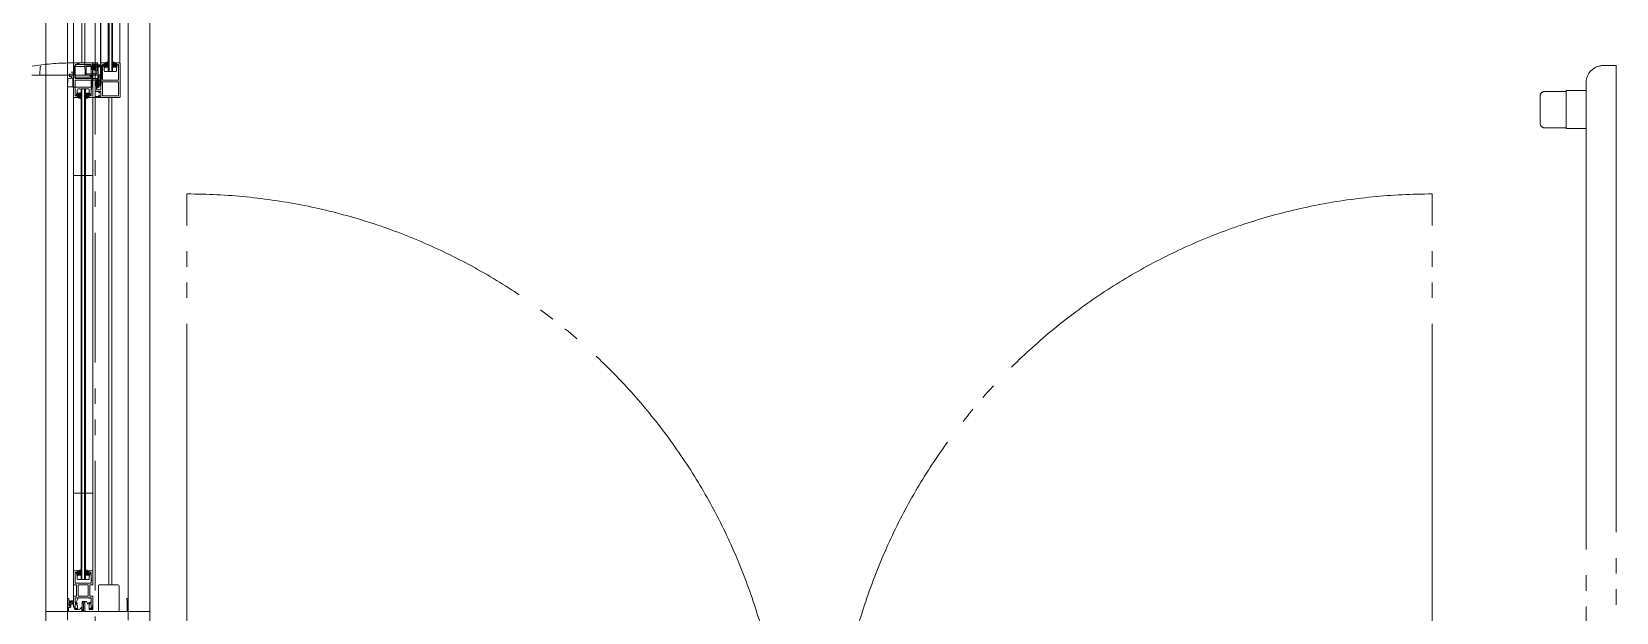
# Model space of a CAD drawing. Units: millimetres at full size. Extents: x -12803 to 120774, y -9413 to 101127.
# Drawn here: x 103526 to 105358, y 9781 to 10453 of the extents above; entities that cross this region are included whole.
import ezdxf

# ---------------------------------------------------------------- set-up
doc = ezdxf.new("R2010")
doc.units = ezdxf.units.MM
doc.header["$LTSCALE"] = 30
for name, pattern in [('CHAIN2', [12, 9, -1, 1, -1]), ('DASHED3', [4, 3, -1]), ('DOUBLE_CHAIN1', [8.8, 5, -1, 0.6, -0.6, 0.6, -1]), ('LONG_DOUBLE_CHAIN', [21.8, 18, -1, 0.6, -0.6, 0.6, -1])]:
    doc.linetypes.add(name, pattern=pattern)
doc.layers.add('0-0_NoName', color=7, linetype='Continuous')
for name, color, linetype, lineweight in [('0-E_AIHO48-厨房機器既設品', 7, 'Continuous', 15), ('2-2_間仕切り芯', 7, 'DOUBLE_CHAIN1', 15), ('2-A_建具', 7, 'Continuous', 15), ('3-2_AIHO08-壁芯', 7, 'CHAIN2', 15), ('3-7_AIHO32-厨房機器補助線', 7, 'LONG_DOUBLE_CHAIN', 15)]:
    doc.layers.add(name, color=color, linetype=linetype, lineweight=lineweight)

# ---------------------------------------------------------------- blocks, each defined once
blk = doc.blocks.new('グループ部品-732')
at = {"layer": '0-E_AIHO48-厨房機器既設品', "linetype": 'LONG_DOUBLE_CHAIN'}
for p, q in [((103705.36, 9574.41), (103705.36, 10264.79)), ((105145.36, 9574.43), (105145.34, 10264.81))]:
    blk.add_line(p, q, dxfattribs=at)
for centre, start, end in [((103705.36, 9574.41), 1.90915, 90), ((105145.36, 9574.43), 90.00128, 178.09213)]:
    blk.add_arc(centre, 690.38, start, end, dxfattribs=at)
at = {"layer": '2-2_間仕切り芯'}
blk.add_line((103599.36, 12331.79), (103599.36, 6056.41), dxfattribs=at)
at = {"layer": '2-A_建具'}
for p, q in [((103567.36, 11021.41), (103567.36, 9771.41)), ((103637.36, 9771.41), (103637.36, 11021.41)), ((103542.36, 11011.41), (103542.36, 9781.41)), ((103605.66, 11003.84), (103605.66, 10385.34)), ((103662.36, 11011.41), (103662.36, 9781.41)), ((103605.56, 10964.91), (103605.56, 10415.91)), ((103614.36, 10406.41), (103614.36, 10974.41)), ((103615.36, 10974.41), (103615.36, 10406.41)), ((103618.36, 10974.41), (103618.36, 10406.41)), ((103619.36, 10406.41), (103619.36, 10974.41)), ((103627.96, 10416.14), (103627.96, 10964.67)), ((103583.76, 10956.41), (103583.76, 10416.41)), ((103587.16, 10956.41), (103587.16, 10416.41)), ((103570.75, 10416.41), (103595.09, 10416.41)), ((103574.26, 10415.41), (103574.26, 10096.41)), ((103575.15, 10411.15), (103575.18, 10412)), ((103601.56, 10416.41), (103575.26, 10416.41)), ((103586.39, 10416.41), (103583.85, 10416.41)), ((103583.85, 10412.41), (103586.55, 10412.41)), ((103589.35, 10412.41), (103602.85, 10412.41)), ((103589.35, 10412.41), (103605.34, 10412.41)), ((103596.29, 10403.91), (103595.98, 10412.74)), ((103596.09, 10415.45), (103596.19, 10412.41)), ((103596.66, 10376.41), (103596.66, 10414.91)), ((103598.16, 10414.61), (103596.66, 10414.61)), ((103597.76, 10413.56), (103597.76, 10414.61)), ((103597.76, 10413.56), (103598.56, 10413.56)), ((103598.56, 10411.06), (103597.76, 10411.06)), ((103598.26, 10411.06), (103598.26, 10413.56)), ((103598.96, 10413.16), (103598.96, 10412.81)), ((103602.46, 10412.06), (103598.96, 10411.81)), ((103598.96, 10411.81), (103598.96, 10411.46)), ((103599.68, 10412.41), (103599.7, 10413)), ((103601.18, 10412.41), (103601.2, 10412.95)), ((103601.2, 10414.45), (103605.34, 10414.45)), ((103605.34, 10412.95), (103601.2, 10412.95)), ((103602.25, 10412.41), (103601.85, 10412.41)), ((103602.46, 10412.06), (103605.41, 10412.06)), ((103602.85, 10412.41), (103602.85, 10404.41)), ((103605.34, 10403.51), (103605.34, 10412.95)), ((103605.66, 10415.91), (103605.56, 10415.91)), ((103609.36, 10416.41), (103606.16, 10416.41)), ((103606.84, 10403.51), (103606.84, 10412.95)), ((103609.86, 10416.41), (103614.36, 10417.91)), ((103609.86, 10413.65), (103613.99, 10417.79)), ((103609.86, 10415.07), (103611.87, 10417.08)), ((103609.86, 10412.24), (103614.36, 10416.74)), ((103609.86, 10411.41), (103609.86, 10416.41)), ((103614.36, 10411.84), (103609.86, 10416.34)), ((103613.37, 10411.41), (103609.86, 10414.92)), ((103611.96, 10411.41), (103609.86, 10413.51)), ((103610.54, 10411.41), (103609.86, 10412.1)), ((103614.36, 10411.41), (103609.86, 10411.41)), ((103609.86, 10407.41), (103609.86, 10410.41)), ((103610.44, 10411.41), (103614.36, 10415.32)), ((103614.36, 10413.25), (103610.86, 10416.75)), ((103610.86, 10411.41), (103613.36, 10411.41)), ((103611.86, 10411.41), (103614.36, 10413.91)), ((103614.36, 10414.67), (103611.92, 10417.1)), ((103614.36, 10416.08), (103612.98, 10417.45)), ((103613.27, 10411.41), (103614.36, 10412.5)), ((103614.36, 10417.5), (103614.05, 10417.81)), ((103614.36, 10410.41), (103614.36, 10407.41)), ((103623.86, 10416.41), (103619.36, 10417.91)), ((103619.36, 10417.5), (103619.67, 10417.81)), ((103619.36, 10416.08), (103620.73, 10417.45)), ((103619.36, 10414.67), (103621.79, 10417.1)), ((103619.36, 10413.25), (103622.85, 10416.75)), ((103623.86, 10412.24), (103619.36, 10416.74)), ((103619.36, 10411.84), (103623.86, 10416.34)), ((103623.27, 10411.41), (103619.36, 10415.32)), ((103621.86, 10411.41), (103619.36, 10413.91)), ((103620.44, 10411.41), (103619.36, 10412.5)), ((103619.36, 10411.41), (103623.86, 10411.41)), ((103619.36, 10410.41), (103619.36, 10407.41)), ((103623.86, 10413.65), (103619.72, 10417.79)), ((103620.34, 10411.41), (103623.86, 10414.92)), ((103622.86, 10411.41), (103620.36, 10411.41)), ((103621.76, 10411.41), (103623.86, 10413.51)), ((103623.86, 10415.07), (103621.84, 10417.08)), ((103623.17, 10411.41), (103623.86, 10412.1)), ((103623.86, 10411.41), (103623.86, 10416.41)), ((103623.86, 10407.41), (103623.86, 10410.41)), ((103627.56, 10416.41), (103624.36, 10416.41)), ((103627.96, 10416.14), (103628.06, 10415.91)), ((103628.06, 10377.41), (103628.06, 10415.91)), ((103572.34, 10400.51), (103569.73, 10400.51)), ((103569.73, 10398.39), (103570.19, 10398.43)), ((103572.34, 10403.91), (103574.9, 10403.91)), ((103600.85, 10402.41), (103572.48, 10402.41)), ((103574.69, 10399.91), (103593.57, 10399.91)), ((103576.85, 10402.41), (103575.3, 10402.64)), ((103600.85, 10402.41), (103576.55, 10402.41)), ((103596.29, 10403.91), (103587.79, 10403.91)), ((103588.85, 10403.91), (103601.35, 10403.91)), ((103596.66, 10408.51), (103597.96, 10408.51)), ((103601.66, 10398.41), (103596.66, 10398.41)), ((103599.16, 10393.91), (103599.16, 10384.41)), ((103601.75, 10407.45), (103599.54, 10407.52)), ((103599.82, 10394.41), (103607.85, 10394.41)), ((103600.96, 10396.41), (103602.25, 10395.77)), ((103600.96, 10392.41), (103602.25, 10393.05)), ((103602.25, 10398.41), (103601.6, 10398.35)), ((103601.6, 10398.35), (103601.6, 10390.47)), ((103602.25, 10390.41), (103601.6, 10390.47)), ((103603.75, 10401.91), (103602.25, 10401.91)), ((103602.25, 10401.91), (103602.25, 10388.49)), ((103602.25, 10390.41), (103602.25, 10398.41)), ((103602.66, 10387.91), (103602.66, 10397.41)), ((103603.75, 10388.49), (103603.75, 10401.91)), ((103603.75, 10396.41), (103606.25, 10396.41)), ((103603.75, 10396.11), (103606.25, 10396.11)), ((103603.75, 10392.71), (103606.25, 10392.71)), ((103603.75, 10392.41), (103606.25, 10392.41)), ((103604.19, 10402.35), (103605.34, 10403.51)), ((103605.25, 10401.29), (103606.4, 10402.45)), ((103605.25, 10397.41), (103606.4, 10398.57)), ((103605.25, 10397.21), (103606.25, 10397.21)), ((103605.25, 10391.61), (103606.25, 10391.61)), ((103606.25, 10397.21), (103606.25, 10391.61)), ((103606.84, 10403.51), (103606.84, 10399.63)), ((103607.59, 10406.37), (103607.59, 10406.45)), ((103613.36, 10406.41), (103610.86, 10406.41)), ((103614.36, 10406.41), (103619.36, 10406.41)), ((103620.36, 10406.41), (103622.86, 10406.41)), ((103574.16, 10376.91), (103574.26, 10376.91)), ((103574.16, 10096.41), (103574.16, 10376.91)), ((103574.76, 10376.41), (103577.96, 10376.41)), ((103578.46, 10385.41), (103578.46, 10382.41)), ((103582.96, 10381.41), (103578.46, 10381.41)), ((103581.97, 10381.41), (103578.46, 10377.9)), ((103580.56, 10381.41), (103578.46, 10379.31)), ((103578.46, 10381.41), (103578.46, 10376.41)), ((103579.14, 10381.41), (103578.46, 10380.72)), ((103582.96, 10380.98), (103578.46, 10376.48)), ((103578.46, 10380.58), (103582.96, 10376.08)), ((103578.46, 10379.17), (103582.59, 10375.03)), ((103578.46, 10377.75), (103580.47, 10375.74)), ((103578.46, 10376.41), (103582.96, 10374.91)), ((103579.04, 10381.41), (103582.96, 10377.5)), ((103581.96, 10386.41), (103579.46, 10386.41)), ((103579.46, 10381.41), (103581.96, 10381.41)), ((103582.96, 10379.57), (103579.46, 10376.07)), ((103580.46, 10381.41), (103582.96, 10378.91)), ((103582.96, 10378.15), (103580.52, 10375.72)), ((103582.96, 10376.74), (103581.58, 10375.37)), ((103581.87, 10381.41), (103582.96, 10380.32)), ((103582.96, 10375.32), (103582.65, 10375.01)), ((103582.96, 10386.41), (103582.96, 9818.41)), ((103582.96, 10386.41), (103587.96, 10386.41)), ((103582.96, 10382.41), (103582.96, 10385.41)), ((103583.96, 10386.41), (103583.96, 9818.41)), ((103586.96, 10386.41), (103586.96, 9818.41)), ((103587.96, 10386.41), (103587.96, 9818.41)), ((103587.96, 10382.41), (103587.96, 10385.41)), ((103587.96, 10381.41), (103592.46, 10381.41)), ((103590.46, 10381.41), (103587.96, 10378.91)), ((103591.87, 10381.41), (103587.96, 10377.5)), ((103589.04, 10381.41), (103587.96, 10380.32)), ((103587.96, 10380.98), (103592.46, 10376.48)), ((103592.46, 10380.58), (103587.96, 10376.08)), ((103587.96, 10379.57), (103591.45, 10376.07)), ((103587.96, 10378.15), (103590.39, 10375.72)), ((103587.96, 10376.74), (103589.33, 10375.37)), ((103592.46, 10376.41), (103587.96, 10374.91)), ((103587.96, 10375.32), (103588.27, 10375.01)), ((103592.46, 10379.17), (103588.32, 10375.03)), ((103588.94, 10381.41), (103592.46, 10377.9)), ((103588.96, 10386.41), (103591.46, 10386.41)), ((103591.46, 10381.41), (103588.96, 10381.41)), ((103590.36, 10381.41), (103592.46, 10379.31)), ((103592.46, 10377.75), (103590.44, 10375.74)), ((103591.77, 10381.41), (103592.46, 10380.72)), ((103592.46, 10385.41), (103592.46, 10382.41)), ((103592.46, 10381.41), (103592.46, 10376.41)), ((103592.96, 10376.41), (103596.16, 10376.41)), ((103594.73, 10386.45), (103594.73, 10386.37)), ((103596.66, 10376.91), (103596.51, 10376.56)), ((103596.51, 10376.56), (103596.51, 10096.41)), ((103596.66, 10376.41), (103627.06, 10376.41)), ((103605.66, 10385.34), (103600.66, 10385.34)), ((103615.16, 10376.41), (103615.16, 9812.41)), ((103618.56, 10376.41), (103618.56, 9812.41)), ((103596.51, 10286.31), (103574.16, 10286.31)), ((103574.26, 10096.41), (103574.26, 9788.98)), ((103596.66, 10096.41), (103596.66, 9812.91)), ((103574.26, 9918.51), (103596.66, 9918.51)), ((103577.96, 9828.41), (103574.76, 9828.41)), ((103578.46, 9828.41), (103582.96, 9829.91)), ((103578.46, 9825.65), (103582.59, 9829.79)), ((103578.46, 9827.07), (103580.47, 9829.08)), ((103578.46, 9824.24), (103582.96, 9828.74)), ((103578.46, 9823.41), (103578.46, 9828.41)), ((103582.96, 9823.84), (103578.46, 9828.34)), ((103578.46, 9823.71), (103578.46, 9827.91)), ((103581.97, 9823.41), (103578.46, 9826.92)), ((103580.56, 9823.41), (103578.46, 9825.51)), ((103579.14, 9823.41), (103578.46, 9824.1)), ((103582.96, 9823.41), (103578.46, 9823.41)), ((103578.46, 9819.41), (103578.46, 9822.41)), ((103579.04, 9823.41), (103582.96, 9827.32)), ((103582.96, 9825.25), (103579.46, 9828.75)), ((103579.46, 9823.41), (103581.96, 9823.41)), ((103580.46, 9823.41), (103582.96, 9825.91)), ((103582.96, 9826.67), (103580.52, 9829.1)), ((103582.96, 9828.08), (103581.58, 9829.45)), ((103581.87, 9823.41), (103582.96, 9824.5)), ((103582.96, 9829.5), (103582.65, 9829.81)), ((103582.96, 9822.41), (103582.96, 9819.41)), ((103592.46, 9828.41), (103587.96, 9829.91)), ((103587.96, 9829.5), (103588.27, 9829.81)), ((103587.96, 9828.08), (103589.33, 9829.45)), ((103587.96, 9826.67), (103590.39, 9829.1)), ((103587.96, 9825.25), (103591.45, 9828.75)), ((103592.46, 9824.24), (103587.96, 9828.74)), ((103587.96, 9823.84), (103592.46, 9828.34)), ((103591.87, 9823.41), (103587.96, 9827.32)), ((103590.46, 9823.41), (103587.96, 9825.91)), ((103589.04, 9823.41), (103587.96, 9824.5)), ((103587.96, 9823.41), (103592.46, 9823.41)), ((103587.96, 9822.41), (103587.96, 9819.41)), ((103592.46, 9825.65), (103588.32, 9829.79)), ((103588.94, 9823.41), (103592.46, 9826.92)), ((103591.46, 9823.41), (103588.96, 9823.41)), ((103590.36, 9823.41), (103592.46, 9825.51)), ((103592.46, 9827.07), (103590.44, 9829.08)), ((103591.77, 9823.41), (103592.46, 9824.1)), ((103592.46, 9823.41), (103592.46, 9828.41)), ((103592.46, 9827.91), (103592.46, 9823.71)), ((103592.46, 9819.41), (103592.46, 9822.41)), ((103596.16, 9828.41), (103592.96, 9828.41)), ((103596.66, 9812.91), (103596.66, 9827.91)), ((103581.96, 9818.41), (103579.46, 9818.41)), ((103582.96, 9818.41), (103587.96, 9818.41)), ((103588.96, 9818.41), (103591.46, 9818.41)), ((103594.73, 9818.45), (103594.73, 9818.37)), ((103602.96, 9811.41), (103602.96, 9782.41)), ((103625.96, 9812.41), (103603.96, 9812.41)), ((103626.96, 9782.41), (103626.96, 9811.41)), ((103568.99, 9791.01), (103568.99, 9791.61)), ((103568.99, 9788.01), (103568.99, 9788.51)), ((103569.07, 9791.82), (103569.57, 9792.32)), ((103569.19, 9788.71), (103569.19, 9790.81)), ((103569.79, 9787.71), (103569.29, 9787.71)), ((103570.09, 9792.11), (103570.09, 9791.77)), ((103570.09, 9789.41), (103570.09, 9788.01)), ((103570.39, 9789.71), (103571.49, 9789.71)), ((103570.55, 9791.31), (103571.19, 9791.31)), ((103571.49, 9791.61), (103571.49, 9793.61)), ((103571.79, 9793.91), (103573.79, 9793.91)), ((103572.49, 9790.71), (103572.49, 9793.91)), ((103573.61, 9793.61), (103572.49, 9793.41)), ((103572.49, 9792.01), (103574.17, 9789.79)), ((103572.49, 9791.41), (103573.89, 9789.59)), ((103574.28, 9788.84), (103575.54, 9784.62)), ((103577.76, 9799.41), (103574.76, 9799.41)), ((103577.42, 9791.78), (103579.09, 9796.42)), ((103577.45, 9790.22), (103578.06, 9788.91)), ((103583.76, 9781.41), (103583.76, 9786.53)), ((103584.15, 9792.69), (103584.11, 9787.31)), ((103584.15, 9792.91), (103589.06, 9792.91)), ((103587.16, 9792.91), (103587.16, 9781.41)), ((103590.24, 9790.64), (103589.53, 9792.58)), ((103592.06, 9796.81), (103592.06, 9797.41)), ((103592.06, 9796.81), (103594.73, 9796.81)), ((103592.06, 9791.54), (103592.06, 9790.61)), ((103594.06, 9791.84), (103592.36, 9791.84)), ((103594.06, 9793.01), (103594.06, 9791.84)), ((103594.73, 9793.01), (103594.06, 9793.01)), ((103595.37, 9784.62), (103596.64, 9788.84)), ((103596.66, 9788.98), (103596.66, 9798.91)), ((103542.36, 9780.91), (103542.86, 9781.41)), ((103542.36, 9756.91), (103542.36, 9780.91)), ((103542.86, 9781.41), (103567.36, 9781.41)), ((103576.5, 9783.91), (103580.16, 9783.91)), ((103592.86, 9783.91), (103594.41, 9783.91)), ((103661.86, 9781.41), (103637.36, 9781.41)), ((103662.36, 9780.91), (103661.86, 9781.41)), ((103662.36, 9756.91), (103662.36, 9780.91))]:
    blk.add_line(p, q, dxfattribs=at)
at = {"layer": '2-A_建具', "linetype": 'DASHED3'}
for p, q in [((103535.67, 10411.6), (103535.36, 10402.93)), ((103574.87, 10403.15), (103575.18, 10411.98)), ((103587.39, 10415.45), (103587.83, 10402.93)), ((103588.85, 10403.41), (103588.85, 10412.28)), ((103599.54, 10407.52), (103599.68, 10412.41)), ((103601.04, 10407.47), (103601.18, 10412.41)), ((103601.35, 10403.91), (103601.35, 10412.41)), ((103601.75, 10407.45), (103601.89, 10412.41)), ((103525.86, 10402.41), (103569.73, 10402.41)), ((103567.66, 10397.77), (103567.36, 10389.02)), ((103568.12, 10398.25), (103569.73, 10398.39)), ((103569.73, 10403.91), (103569.73, 10400.51)), ((103570.19, 10398.43), (103573.35, 10398.71)), ((103570.39, 10403.91), (103570.39, 10400.51)), ((103571.67, 10405.91), (103574.97, 10405.91)), ((103571.96, 10400.51), (103571.93, 10398.95)), ((103573.71, 10398.95), (103571.93, 10398.95)), ((103572.34, 10400.51), (103572.34, 10403.91)), ((103573.35, 10398.71), (103573.35, 10388.71)), ((103573.63, 10396.43), (103573.71, 10398.95)), ((103593.57, 10402.41), (103593.61, 10399.91)), ((103595.85, 10388.41), (103595.48, 10398.95)), ((103595.95, 10388.41), (103595.7, 10402.41)), ((103573.35, 10388.71), (103567.66, 10388.71))]:
    blk.add_line(p, q, dxfattribs=at)
at = {"layer": '2-A_建具'}
for points in [[(103574.26, 10415.41), (103574.55, 10416.12), (103575.26, 10416.41)], [(103596.66, 10414.91), (103598.16, 10414.91), (103598.16, 10413.81), (103598.96, 10413.81)], [(103596.66, 10398.4), (103602.66, 10398.4), (103602.66, 10412.56)], [(103596.66, 10410.01), (103597.76, 10410.01), (103597.76, 10411.06)], [(103598.96, 10409.51), (103598.96, 10410.81), (103598.16, 10410.81), (103598.16, 10409.71), (103596.66, 10409.71)], [(103598.46, 10413.81), (103598.24, 10413.9), (103598.16, 10414.11)], [(103598.96, 10414.11), (103598.87, 10413.9), (103598.66, 10413.81)], [(103601.56, 10416.41), (103601.98, 10416.23), (103602.16, 10415.81), (103601.97, 10415.38), (103601.56, 10415.21), (103599.04, 10415.12), (103598.96, 10414.91)], [(103598.96, 10413.81), (103598.96, 10415.21), (103601.56, 10415.21)], [(103605.66, 10412.56), (103602.46, 10412.56), (103598.96, 10412.81)], [(103624.45, 10411.63), (103625.21, 10414.48), (103626.13, 10414.48), (103626.13, 10396.41), (103607.59, 10396.41), (103607.59, 10405.45)], [(103607.59, 10407.37), (103607.59, 10414.48), (103608.5, 10414.48), (103609.27, 10411.63)], [(103595.95, 10388.41), (103573.35, 10388.41), (103573.63, 10396.43)], [(103574.71, 10399.91), (103593.67, 10399.91), (103594.46, 10399.91)], [(103577.87, 10381.19), (103577.1, 10378.34), (103576.19, 10378.34), (103576.19, 10396.41), (103594.73, 10396.41), (103594.73, 10387.37)], [(103596.66, 10396.48), (103601.16, 10396.48), (103601.16, 10393.6), (103601.66, 10387.87)], [(103600.66, 10385.34), (103600.66, 10388.22), (103600.15, 10393.95)], [(103603.75, 10390.41), (103605.25, 10390.41), (103605.25, 10401.29)], [(103594.73, 10385.45), (103594.73, 10378.34), (103593.81, 10378.34), (103593.05, 10381.19)], [(103600.16, 10383.41), (103603.36, 10383.41), (103603.36, 10382.01), (103604.16, 10382.01), (103604.16, 10383.41), (103605.66, 10383.41), (103605.66, 10377.61), (103604.16, 10377.61), (103604.16, 10379.01), (103603.36, 10379.01), (103603.36, 10377.61), (103600.26, 10377.61)], [(103628.06, 10377.41), (103627.76, 10376.7), (103627.06, 10376.41)], [(103574.76, 9812.41), (103574.4, 9812.56), (103574.26, 9812.91), (103574.16, 9812.91), (103574.16, 9827.91), (103574.26, 9827.91)], [(103594.73, 9817.45), (103594.73, 9814.41), (103576.19, 9814.41), (103576.19, 9826.48), (103577.1, 9826.48), (103577.87, 9823.63)], [(103593.05, 9823.63), (103593.81, 9826.48), (103594.73, 9826.48), (103594.73, 9819.37)], [(103574.76, 9812.41), (103577.76, 9812.41), (103577.76, 9799.41)], [(103577.76, 9812.11), (103577.67, 9812.32), (103577.46, 9812.41)], [(103596.16, 9799.41), (103593.16, 9799.41), (103593.16, 9812.41), (103596.16, 9812.41)], [(103596.66, 9812.91), (103596.51, 9812.56), (103596.16, 9812.41)], [(103567.36, 9796.41), (103568.96, 9796.41), (103568.96, 9793.91), (103570.26, 9793.91)], [(103570.26, 9786.31), (103568.56, 9786.31), (103568.56, 9781.41), (103584.46, 9781.41), (103584.46, 9783.72)], [(103571.26, 9792.91), (103571.26, 9791.61), (103570.46, 9791.61), (103570.46, 9792.71), (103568.96, 9792.71), (103568.96, 9787.51), (103570.46, 9787.51), (103570.46, 9788.61), (103571.26, 9788.61), (103571.26, 9787.31)], [(103576.5, 9783.91), (103576.09, 9784), (103575.75, 9784.25), (103575.54, 9784.62), (103574.28, 9788.84), (103574.26, 9788.98), (103574.16, 9788.98), (103574.16, 9798.91), (103574.26, 9798.91), (103574.4, 9799.26), (103574.74, 9799.41), (103577.46, 9799.41), (103577.67, 9799.5), (103577.76, 9799.71)], [(103578.06, 9784.91), (103576.6, 9784.91), (103576.19, 9786.3), (103576.19, 9790.51), (103578.56, 9790.51), (103578.56, 9791.51), (103576.19, 9791.51), (103576.19, 9797.41), (103594.73, 9797.41), (103594.73, 9791.51), (103592.36, 9791.51), (103592.36, 9790.51), (103594.73, 9790.51), (103594.73, 9786.3), (103594.31, 9784.91), (103592.86, 9784.91)], [(103578.86, 9783.91), (103578.86, 9788.91), (103578.06, 9788.91)], [(103584.15, 9792.91), (103584.11, 9787.31), (103584.05, 9786.97), (103583.87, 9786.67), (103582.45, 9784.98), (103581.8, 9784.4), (103581.02, 9784.04), (103580.16, 9783.91)], [(103584.16, 9784.11), (103584.16, 9788.41), (103584.51, 9792.45)], [(103587.16, 9791.71), (103585.86, 9791.71), (103585.86, 9781.41), (103636.36, 9781.41), (103636.36, 9794.61)], [(103596.16, 9799.41), (103596.51, 9799.26), (103596.66, 9798.91), (103596.66, 9783.91), (103592.36, 9783.91), (103592.36, 9790.31), (103590.71, 9790.31), (103589.06, 9792.91)], [(103635.76, 9795.21), (103635.76, 9796.41), (103637.36, 9796.41)]]:
    blk.add_lwpolyline(points, dxfattribs=at)
for points in [[(103576.19, 10398.41), (103594.73, 10398.41), (103594.73, 10414.48), (103576.19, 10414.48)], [(103607.59, 10378.34), (103626.13, 10378.34), (103626.13, 10394.41), (103607.59, 10394.41)], [(103591.23, 9799.34), (103591.23, 9812.41), (103579.69, 9812.41), (103579.69, 9799.34)]]:
    blk.add_lwpolyline(points, close=True, dxfattribs=at)
at = {"layer": '2-A_建具', "linetype": 'DASHED3'}
for centre, radius, start, end in [((103571.57, 10151.41), 265, 90.17857, 99.79346), ((103587.85, 10403.41), 1, 270, 0)]:
    blk.add_arc(centre, radius, start, end, dxfattribs=at)
at = {"layer": '2-A_建具'}
for centre, radius, start, end in [((103536.67, 10411.56), 1, 99.79346, 178), ((103575.26, 10415.41), 1, 90, 180), ((103576.15, 10411.04), 1, 95.53061, 178), ((103576.18, 10411.95), 1, 139.17186, 178), ((103583.75, 10405.41), 11, 89.4814, 139.17186), ((103583.86, 10331.41), 81, 90.00856, 95.53061), ((103586.39, 10415.41), 1, 2, 90), ((103586.55, 10411.41), 1, 2, 90), ((103585.35, 10299.11), 115, 85.1492, 88.95761), ((103589.35, 10411.41), 1, 90, 120), ((103594.99, 10412.7), 1, 2, 85.1492), ((103595.09, 10415.41), 1, 2, 90), ((103597.96, 10409.51), 1, 270, 0), ((103598.56, 10413.16), 0.4, 0, 90), ((103598.56, 10411.46), 0.4, 270, 0), ((103601.2, 10412.95), 1.5, 90.01356, 178.36342), ((103601.56, 10415.81), 0.6, 270, 90), ((103605.34, 10412.95), 1.5, 0, 90), ((103605.41, 10412.31), 0.25, 270, 90), ((103606.16, 10415.91), 0.5, 90, 180), ((103609.56, 10411.71), 0.3, 195, 0), ((103609.36, 10415.91), 0.5, 0, 90), ((103610.86, 10410.41), 1, 89.9999, 179.9999), ((103613.36, 10410.41), 1, 359.9999, 89.9999), ((103620.36, 10410.41), 1, 90.0001, 180.0001), ((103622.86, 10410.41), 1, 0.0001, 90.0001), ((103624.36, 10415.91), 0.5, 90, 180), ((103624.16, 10411.71), 0.3, 180, 345), ((103627.56, 10415.91), 0.5, 0, 90), ((103535.86, 10402.91), 0.5, 178, 270), ((103568.16, 10397.75), 0.5, 95, 178.02699), ((103572.48, 10401.91), 0.5, 90, 106.57035), ((103574.69, 10398.91), 1, 90, 180), ((103574.71, 10398.91), 1, 90, 178), ((103575.37, 10403.14), 0.5, 178, 261.46923), ((103587.33, 10402.91), 0.5, 270, 2), ((103594.48, 10398.91), 1, 2, 90), ((103599.66, 10393.91), 0.5, 5, 180), ((103610.25, 10394.41), 9.5, 155.47227, 204.52773), ((103600.85, 10404.41), 2, 270, 0), ((103601.66, 10397.41), 1, 0, 90), ((103605.25, 10401.29), 1.5, 135, 180), ((103605.34, 10403.51), 1.5, 315, 0), ((103605.34, 10399.63), 1.5, 315, 359.97235), ((103607.59, 10406.91), 0.3, 113.57818, 246.42182), ((103607.59, 10405.91), 0.3, 113.57818, 246.42182), ((103607.39, 10407.37), 0.2, 293.57818, 0), ((103607.39, 10406.45), 0.2, 0, 66.42182), ((103607.39, 10406.37), 0.2, 293.57818, 0), ((103607.39, 10405.45), 0.2, 0, 66.42182), ((103610.86, 10407.41), 1, 179.9999, 269.9999), ((103613.36, 10407.41), 1, 269.9999, 359.9999), ((103620.36, 10407.41), 1, 180.0001, 270.0001), ((103622.86, 10407.41), 1, 270.0001, 0.0001), ((103567.66, 10389.01), 0.3, 178, 270), ((103574.76, 10376.91), 0.5, 180, 270), ((103578.16, 10381.11), 0.3, 0, 165), ((103577.96, 10376.91), 0.5, 270, 0), ((103579.46, 10385.41), 1, 90.0001, 180.0001), ((103579.46, 10382.41), 1, 180.0001, 270.0001), ((103581.96, 10385.41), 1, 0.0001, 90.0001), ((103581.96, 10382.41), 1, 270.0001, 0.0001), ((103588.96, 10385.41), 1, 89.9999, 179.9999), ((103588.96, 10382.41), 1, 179.9999, 269.9999), ((103591.46, 10385.41), 1, 359.9999, 89.9999), ((103591.46, 10382.41), 1, 269.9999, 359.9999), ((103592.76, 10381.11), 0.3, 15, 180), ((103592.96, 10376.91), 0.5, 180, 270), ((103594.93, 10387.37), 0.2, 180, 246.42182), ((103594.93, 10386.45), 0.2, 113.57818, 180), ((103594.93, 10386.37), 0.2, 180, 246.42182), ((103594.93, 10385.45), 0.2, 113.57818, 180), ((103594.73, 10386.91), 0.3, 293.57818, 66.42182), ((103594.73, 10385.91), 0.3, 293.57818, 66.42182), ((103596.16, 10376.91), 0.5, 270, 0), ((103600.16, 10384.41), 1, 180, 270), ((103600.26, 10377.01), 0.6, 90, 270), ((103602.16, 10387.91), 0.5, 185, 0), ((103627.06, 10377.41), 1, 270, 0), ((103574.76, 9827.91), 0.5, 90, 180), ((103578.16, 9823.71), 0.3, 195, 0), ((103577.96, 9827.91), 0.5, 0, 90), ((103579.46, 9822.41), 1, 89.9999, 179.9999), ((103581.96, 9822.41), 1, 359.9999, 89.9999), ((103588.96, 9822.41), 1, 90.0001, 180.0001), ((103591.46, 9822.41), 1, 0.0001, 90.0001), ((103592.96, 9827.91), 0.5, 90, 180), ((103592.76, 9823.71), 0.3, 180, 345), ((103596.16, 9827.91), 0.5, 0, 90), ((103574.76, 9812.91), 0.5, 180, 270), ((103579.46, 9819.41), 1, 179.9999, 269.9999), ((103581.96, 9819.41), 1, 269.9999, 359.9999), ((103588.96, 9819.41), 1, 180.0001, 270.0001), ((103591.46, 9819.41), 1, 270.0001, 0.0001), ((103594.93, 9819.37), 0.2, 180, 246.42182), ((103594.93, 9818.45), 0.2, 113.57818, 180), ((103594.93, 9818.37), 0.2, 180, 246.42182), ((103594.93, 9817.45), 0.2, 113.57818, 180), ((103594.73, 9818.91), 0.3, 293.57818, 66.42182), ((103594.73, 9817.91), 0.3, 293.57818, 66.42182), ((103596.16, 9812.91), 0.5, 270, 0), ((103603.96, 9811.41), 1, 90, 180), ((103625.96, 9811.41), 1, 0, 90), ((103569.29, 9791.61), 0.3, 135, 180), ((103569.19, 9791.01), 0.2, 180, 270), ((103569.19, 9788.51), 0.2, 90, 180), ((103569.29, 9788.01), 0.3, 180, 270), ((103569.79, 9792.11), 0.3, 0, 135), ((103569.79, 9788.01), 0.3, 270, 0), ((103570.09, 9791.31), 0.25, 123.05573, 326.94427), ((103569.79, 9791.77), 0.3, 303.05573, 0), ((103570.39, 9789.41), 0.3, 90, 180), ((103570.26, 9792.91), 1, 0, 90), ((103570.26, 9787.31), 1, 270, 0), ((103570.55, 9791.01), 0.3, 90, 146.94427), ((103571.19, 9791.61), 0.3, 270, 0), ((103571.79, 9793.61), 0.3, 90, 180), ((103571.49, 9790.71), 1, 270, 0), ((103573.79, 9793.71), 0.2, 210, 90), ((103574.09, 9789.61), 0.2, 185.58289, 65.58289), ((103574.76, 9798.91), 0.5, 90, 180), ((103574.76, 9788.98), 0.5, 180, 196.69924), ((103578.36, 9791.44), 1, 160.14674, 176.11316), ((103578.36, 9790.64), 1, 187.40692, 205), ((103580.5, 9795.91), 1.5, 90, 160.14674), ((103583.11, 9787.32), 1, 320, 359.5), ((103584.45, 9792.61), 0.3, 90, 179.5), ((103585.01, 9792.41), 0.5, 90, 175), ((103589.06, 9792.41), 0.5, 20, 90), ((103590.71, 9790.81), 0.5, 200, 270), ((103591.76, 9790.61), 0.3, 270.00001, 0), ((103592.36, 9791.54), 0.3, 90, 180), ((103596.16, 9798.91), 0.5, 0, 90), ((103596.16, 9788.98), 0.5, 343.30076, 0), ((103636.06, 9795.21), 0.3, 180, 270), ((103636.06, 9794.61), 0.3, 0, 90), ((103576.5, 9784.91), 1, 196.69924, 270), ((103578.06, 9784.41), 0.5, 270, 90), ((103580.16, 9786.91), 3, 270.00001, 320), ((103584.36, 9784.11), 0.2, 180, 255.52249), ((103584.26, 9783.72), 0.2, 0, 75.52249), ((103592.86, 9784.41), 0.5, 90, 270), ((103594.41, 9784.91), 1, 270, 343.30076), ((103603.96, 9782.41), 1, 180, 270), ((103625.96, 9782.41), 1, 270, 0)]:
    blk.add_arc(centre, radius, start, end, dxfattribs=at)
at = {"layer": '3-2_AIHO08-壁芯'}
blk.add_line((103574.36, 11196.41), (103574.36, 8796.41), dxfattribs=at)
at = {"layer": '3-7_AIHO32-厨房機器補助線'}
for p, q in [((105323.36, 10393.41), (105323.36, 9733.41)), ((105270.36, 10378.41), (105270.36, 10346.41)), ((105300.36, 10383.41), (105275.36, 10383.41)), ((105300.36, 10340.41), (105300.36, 10384.41)), ((105323.36, 10384.41), (105300.36, 10384.41)), ((105300.36, 10341.41), (105275.36, 10341.41)), ((105323.36, 10340.41), (105300.36, 10340.41))]:
    blk.add_line(p, q, dxfattribs=at)
blk.add_lwpolyline([(105343.36, 10413.41), (105358.36, 10413.41), (105358.36, 9713.41)], dxfattribs=at)
for centre, radius, start, end in [((105343.36, 10393.41), 20, 90, 180), ((105275.36, 10378.41), 5, 90, 180), ((105275.36, 10346.41), 5, 180, 270)]:
    blk.add_arc(centre, radius, start, end, dxfattribs=at)
blk = doc.blocks.new('グループ部品-763')
at = {"layer": '0-E_AIHO48-厨房機器既設品', "linetype": 'LONG_DOUBLE_CHAIN'}
for p, q in [((103705.36, 9574.41), (103705.36, 10264.79)), ((105145.36, 9574.43), (105145.34, 10264.81))]:
    blk.add_line(p, q, dxfattribs=at)
for centre, start, end in [((103705.36, 9574.41), 1.90915, 90), ((105145.36, 9574.43), 90.00128, 178.09213)]:
    blk.add_arc(centre, 690.38, start, end, dxfattribs=at)
at = {"layer": '3-2_AIHO08-壁芯'}
blk.add_line((103574.36, 11196.41), (103574.36, 8796.41), dxfattribs=at)
at = {"layer": '3-7_AIHO32-厨房機器補助線'}
for p, q in [((105323.36, 10393.41), (105323.36, 9733.41)), ((105270.36, 10378.41), (105270.36, 10346.41)), ((105300.36, 10383.41), (105275.36, 10383.41)), ((105300.36, 10340.41), (105300.36, 10384.41)), ((105323.36, 10384.41), (105300.36, 10384.41)), ((105300.36, 10341.41), (105275.36, 10341.41)), ((105323.36, 10340.41), (105300.36, 10340.41))]:
    blk.add_line(p, q, dxfattribs=at)
blk.add_lwpolyline([(105343.36, 10413.41), (105358.36, 10413.41), (105358.36, 9713.41)], dxfattribs=at)
for centre, radius, start, end in [((105343.36, 10393.41), 20, 90, 180), ((105275.36, 10378.41), 5, 90, 180), ((105275.36, 10346.41), 5, 180, 270)]:
    blk.add_arc(centre, radius, start, end, dxfattribs=at)

msp = doc.modelspace()

# ---------------------------------------------------------------- block references
at = {"layer": '0-0_NoName'}
for name in ['グループ部品-732', 'グループ部品-763']:
    msp.add_blockref(name, (0, 0), dxfattribs=at)

doc.saveas('drawing.dxf')
